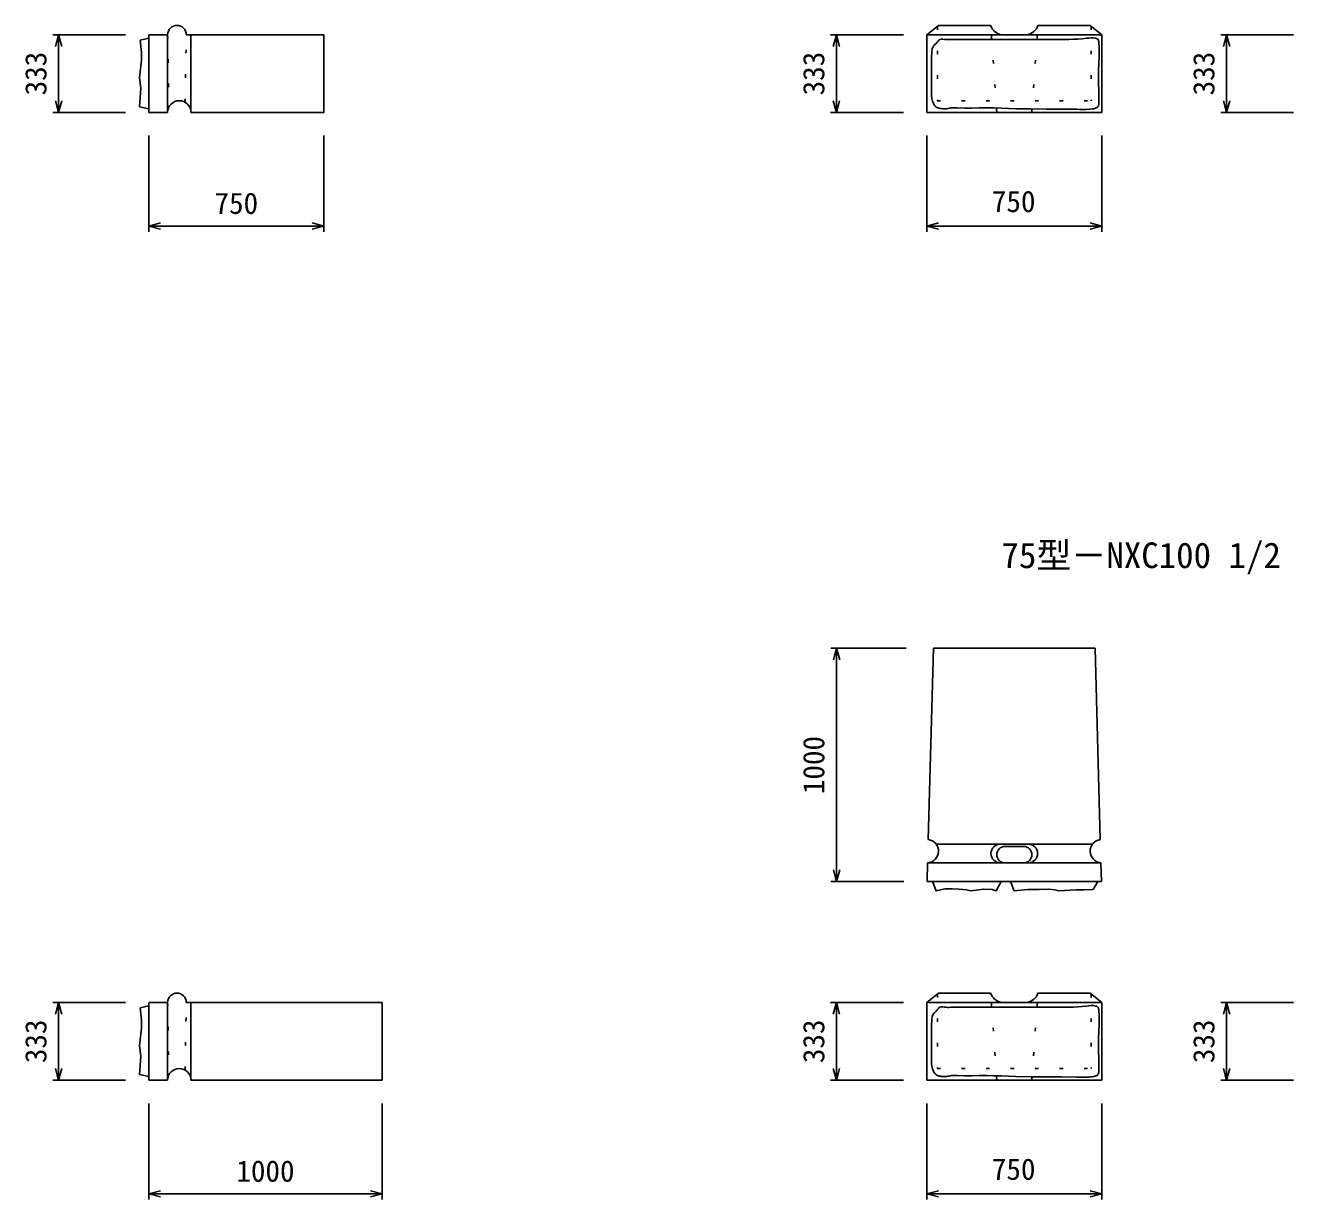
# Model space of a CAD drawing. Units: millimetres, scale not verified. Extents: x -25200 to 25200, y -17820 to 17820.
# Drawn here: x 4373 to 9811, y -2166 to 2870 of the extents above; entities that cross this region are included whole.
import ezdxf
from ezdxf.enums import TextEntityAlignment as Align

# ---------------------------------------------------------------- set-up
doc = ezdxf.new("R2010")
doc.units = ezdxf.units.MM
doc.header["$LTSCALE"] = 60
doc.linetypes.add('DOTTED', pattern=[1.75, 0.25, -1.5])
for name, color, linetype, lineweight in [('0-0_DIM', 7, 'Continuous', 25), ('0-4_OUTLINE', 3, 'Continuous', 25), ('0-5_OUTLINE2', 4, 'Continuous', 25), ('0-6_TXT', 7, 'Continuous', 25)]:
    doc.layers.add(name, color=color, linetype=linetype, lineweight=lineweight)
doc.styles.add('ＭＳ ゴシック', font='')
doc.styles.get('ＭＳ ゴシック').set_extended_font_data('MS Gothic')

msp = doc.modelspace()

# ---------------------------------------------------------------- linework, layer by layer
at = {"layer": '0-0_DIM'}
for p, q in [((4803.27, 2829.99), (4490.68, 2829.99)), ((4515.68, 2496.99), (4515.68, 2829.99)), ((8138.25, 2829.99), (7825.66, 2829.99)), ((7850.66, 2496.99), (7850.66, 2829.99)), ((9810.74, 2829.99), (9498.15, 2829.99)), ((9523.15, 2496.99), (9523.15, 2829.99)), ((4803.27, 2496.99), (4490.68, 2496.99)), ((8138.25, 2496.99), (7825.66, 2496.99)), ((9810.74, 2496.99), (9498.15, 2496.99)), ((4903.27, 2396.99), (4903.27, 1984.4)), ((5653.27, 2396.99), (5653.27, 1984.4)), ((8238.25, 2396.99), (8238.25, 1984.4)), ((8988.25, 2396.99), (8988.25, 1984.4)), ((5653.27, 2009.4), (4903.27, 2009.4)), ((8988.25, 2009.4), (8238.25, 2009.4)), ((8149.17, 198.61), (7826.38, 198.61)), ((7851.38, -801.39), (7851.38, 198.61)), ((8139.4, -801.39), (7826.38, -801.39)), ((4803.27, -1320.01), (4490.68, -1320.01)), ((4515.68, -1653.01), (4515.68, -1320.01)), ((8138.25, -1320.01), (7825.66, -1320.01)), ((7850.66, -1653.01), (7850.66, -1320.01)), ((9810.74, -1320.01), (9498.15, -1320.01)), ((9523.15, -1653.01), (9523.15, -1320.01)), ((4803.27, -1653.01), (4490.68, -1653.01)), ((8138.25, -1653.01), (7825.66, -1653.01)), ((9810.74, -1653.01), (9498.15, -1653.01)), ((4903.27, -1753.01), (4903.27, -2165.6)), ((5903.27, -1753.01), (5903.27, -2165.6)), ((8238.25, -1753.01), (8238.25, -2165.6)), ((8988.25, -1753.01), (8988.25, -2165.6)), ((5903.27, -2140.6), (4903.27, -2140.6)), ((8988.25, -2140.6), (8238.25, -2140.6))]:
    msp.add_line(p, q, dxfattribs=at)
for points in [[(4502.28, 2779.99), (4515.68, 2829.99), (4529.08, 2779.99)], [(7837.27, 2779.99), (7850.66, 2829.99), (7864.06, 2779.99)], [(9509.76, 2779.99), (9523.15, 2829.99), (9536.55, 2779.99)], [(4502.28, 2546.99), (4515.68, 2496.99), (4529.08, 2546.99)], [(7837.27, 2546.99), (7850.66, 2496.99), (7864.06, 2546.99)], [(9509.76, 2546.99), (9523.15, 2496.99), (9536.55, 2546.99)], [(4953.27, 2022.8), (4903.27, 2009.4), (4953.27, 1996)], [(5603.27, 2022.8), (5653.27, 2009.4), (5603.27, 1996)], [(8288.25, 2022.8), (8238.25, 2009.4), (8288.25, 1996)], [(8938.25, 2022.8), (8988.25, 2009.4), (8938.25, 1996)], [(7837.98, 148.61), (7851.38, 198.61), (7864.78, 148.61)], [(7837.98, -751.39), (7851.38, -801.39), (7864.78, -751.39)], [(4502.28, -1370.01), (4515.68, -1320.01), (4529.08, -1370.01)], [(7837.27, -1370.01), (7850.66, -1320.01), (7864.06, -1370.01)], [(9509.76, -1370.01), (9523.15, -1320.01), (9536.55, -1370.01)], [(4502.28, -1603.01), (4515.68, -1653.01), (4529.08, -1603.01)], [(7837.27, -1603.01), (7850.66, -1653.01), (7864.06, -1603.01)], [(9509.76, -1603.01), (9523.15, -1653.01), (9536.55, -1603.01)], [(4953.27, -2127.2), (4903.27, -2140.6), (4953.27, -2154)], [(5853.27, -2127.2), (5903.27, -2140.6), (5853.27, -2154)], [(8288.25, -2127.2), (8238.25, -2140.6), (8288.25, -2154)], [(8938.25, -2127.2), (8988.25, -2140.6), (8938.25, -2154)]]:
    msp.add_lwpolyline(points, dxfattribs=at)
at = {"layer": '0-4_OUTLINE'}
for p, q in [((4903.27, 2829.99), (4903.27, 2496.99)), ((4903.27, 2829.99), (4983.27, 2829.99)), ((5063.27, 2829.99), (5653.27, 2829.99)), ((5653.27, 2829.99), (5653.27, 2496.99)), ((8238.25, 2829.99), (8988.25, 2829.99)), ((8238.25, 2496.99), (8238.25, 2829.99)), ((8988.25, 2829.99), (8988.25, 2496.99)), ((4903.27, 2496.99), (4983.27, 2496.99)), ((5083.27, 2496.99), (5653.27, 2496.99)), ((8988.25, 2496.99), (8238.25, 2496.99)), ((8244.53, -621.79), (8266.87, 198.61)), ((8266.87, 198.61), (8959.64, 198.61)), ((8981.98, -621.79), (8959.64, 198.61)), ((8553.25, -641.39), (8673.25, -641.39)), ((8572.81, -651.15), (8653.7, -651.15)), ((8239.4, -801.39), (8241.68, -721.39)), ((8553.25, -721.39), (8673.25, -721.39)), ((8984.83, -721.39), (8987.11, -801.39)), ((8239.4, -801.39), (8987.11, -801.39)), ((4903.27, -1320.01), (4903.27, -1653.01)), ((4903.27, -1320.01), (4983.27, -1320.01)), ((5063.27, -1320.01), (5903.27, -1320.01)), ((5903.27, -1320.01), (5903.27, -1653.01)), ((8238.25, -1320.01), (8988.25, -1320.01)), ((8238.25, -1653.01), (8238.25, -1320.01)), ((8988.25, -1320.01), (8988.25, -1653.01)), ((4903.27, -1653.01), (4983.27, -1653.01)), ((5083.27, -1653.01), (5903.27, -1653.01)), ((8988.25, -1653.01), (8238.25, -1653.01))]:
    msp.add_line(p, q, dxfattribs=at)
for centre, radius, start, end in [((5023.27, 2829.99), 40, 0, 180), ((5033.27, 2496.99), 50, 0, 180), ((8238.25, -671.39), 50, 273.93581, 82.79104), ((8553.25, -681.39), 40, 90, 270), ((8572.81, -686.27), 35.12, 90, 270), ((8653.7, -686.27), 35.12, 270, 90), ((8673.25, -681.39), 40, 270, 90), ((8988.25, -671.39), 50, 97.20896, 266.06419), ((5023.27, -1320.01), 40, 0, 180), ((5033.27, -1653.01), 50, 0, 180)]:
    msp.add_arc(centre, radius, start, end, dxfattribs=at)
at = {"layer": '0-5_OUTLINE2'}
for p, q in [((4983.27, 2829.99), (4983.27, 2496.99)), ((5083.27, 2829.99), (5083.27, 2496.99)), ((8287.8, 2869.99), (8238.25, 2829.99)), ((8287.8, 2869.99), (8511.75, 2869.99)), ((8938.7, 2869.99), (8714.76, 2869.99)), ((8938.7, 2869.99), (8988.25, 2829.99)), ((4865.65, 2806.34), (4903.27, 2814.99)), ((8278.25, -641.39), (8948.25, -641.39)), ((8241.68, -721.39), (8984.83, -721.39)), ((8287.8, -1280.01), (8238.25, -1320.01)), ((8287.8, -1280.01), (8511.75, -1280.01)), ((8938.7, -1280.01), (8714.76, -1280.01)), ((8938.7, -1280.01), (8988.25, -1320.01)), ((4865.65, -1343.66), (4903.27, -1335.01)), ((4983.27, -1320.01), (4983.27, -1653.01)), ((5083.27, -1320.01), (5083.27, -1653.01))]:
    msp.add_line(p, q, dxfattribs=at)
at = {"layer": '0-5_OUTLINE2', "linetype": 'DOTTED'}
for p, q in [((4983.27, 2829.99), (4988.11, 2518.45)), ((5058.59, 2540.1), (5063.27, 2829.99)), ((8283.25, 2866.32), (8283.25, 2546.99)), ((8538.25, 2496.99), (8511.75, 2869.99)), ((8687.69, 2496.99), (8714.76, 2869.99)), ((8943.25, 2866.32), (8943.25, 2546.99)), ((8282.38, 2546.76), (8944.13, 2546.76)), ((8283.25, -1283.68), (8283.25, -1603.01)), ((8538.25, -1653.01), (8511.75, -1280.01)), ((8687.69, -1653.01), (8714.76, -1280.01)), ((8943.25, -1283.68), (8943.25, -1603.01)), ((4983.27, -1320.01), (4988.11, -1631.55)), ((5058.59, -1609.9), (5063.27, -1320.01)), ((8282.38, -1603.24), (8944.13, -1603.24))]:
    msp.add_line(p, q, dxfattribs=at)
at = {"layer": '0-5_OUTLINE2'}
for points in [[(4865.65, 2806.34), (4871.08, 2754.08), (4871.08, 2720.35), (4863.27, 2644.49), (4868.29, 2600.25), (4863.27, 2521.19), (4903.27, 2511.99)], [(8312.54, 2512.05), (8306.9, 2512.33), (8301.21, 2512.86), (8296.07, 2513.55), (8291.01, 2514.54), (8286.14, 2516.01), (8281.59, 2518.12), (8277.08, 2521.28), (8273.1, 2525.2), (8269.65, 2529.69), (8266.74, 2534.55), (8262.44, 2545.16), (8259.97, 2556.31), (8258.79, 2567.79), (8258.34, 2579.38), (8258.1, 2597.33), (8258.13, 2615.13), (8258.27, 2632.85), (8258.34, 2650.6), (8258.2, 2671.13), (8258, 2691.7), (8257.97, 2712.22), (8258.34, 2732.57), (8258.59, 2739.25), (8258.94, 2745.96), (8259.42, 2752.73), (8260.04, 2759.63), (8260.69, 2765.13), (8261.68, 2770.52), (8263.22, 2775.62), (8265.56, 2780.21), (8268.42, 2783.78), (8271.8, 2787.04), (8275.42, 2790.25), (8278.99, 2793.65), (8282.82, 2797.99), (8286.49, 2802.39), (8290.29, 2806.3), (8294.51, 2809.17), (8300.3, 2810.74)], [(8300.3, 2810.74), (8306.75, 2810.79), (8313.58, 2810.03), (8320.46, 2809.17), (8327.4, 2808.75), (8334.14, 2808.82), (8340.76, 2809.2), (8347.3, 2809.75)], [(8347.3, 2809.75), (8390.8, 2809.72), (8434.29, 2809.7), (8477.78, 2809.7), (8521.28, 2809.75), (8562.44, 2809.83), (8603.6, 2809.9), (8644.77, 2809.89), (8685.94, 2809.75), (8726.39, 2809.46), (8766.83, 2809.22), (8807.26, 2809.23), (8847.66, 2809.75), (8866.3, 2810.24), (8884.93, 2811.07), (8903.55, 2812.39), (8922.15, 2814.4), (8932.22, 2815.71), (8942.29, 2816.6), (8952.4, 2816.39), (8962.54, 2814.4), (8965.4, 2813.41), (8968.11, 2812.17), (8970.51, 2810.61), (8972.45, 2808.68), (8973.93, 2806.09), (8974.84, 2803.12), (8975.37, 2799.9), (8975.69, 2796.57), (8976.89, 2774.09), (8976.98, 2752.45), (8976.43, 2731.28), (8975.69, 2710.18), (8974.81, 2668.79), (8974.67, 2626.82), (8975.04, 2584.81), (8975.69, 2543.3), (8975.73, 2541.28), (8975.75, 2539.26), (8975.74, 2537.21)], [(8975.74, 2537.21), (8975.69, 2535.12), (8975.44, 2531.21), (8974.84, 2527.34), (8973.69, 2523.75), (8971.82, 2520.66), (8969.74, 2518.68), (8967.23, 2517.08), (8964.44, 2515.78), (8961.51, 2514.71), (8954.51, 2512.74), (8947.53, 2511.44), (8940.55, 2510.62), (8933.56, 2510.14), (8920.56, 2509.69), (8907.49, 2509.65), (8894.37, 2509.85), (8881.22, 2510.14), (8815.83, 2510.95), (8750.61, 2511.08), (8685.48, 2511.34), (8620.34, 2512.57), (8588.68, 2513.69), (8557.01, 2514.91), (8525.35, 2515.89), (8493.71, 2516.33), (8462.67, 2516.05), (8431.62, 2515.54), (8400.53, 2515.43), (8369.35, 2516.33), (8363.03, 2516.66), (8356.72, 2516.88), (8350.43, 2516.83), (8344.19, 2516.33), (8339.06, 2515.5), (8333.95, 2514.46), (8328.84, 2513.41), (8323.72, 2512.58), (8318.15, 2512.11), (8312.54, 2512.05)], [(8262.21, -801.39), (8278.12, -841.39), (8315.74, -833.49), (8346.15, -832.61), (8376.11, -833.93), (8407.84, -836.57), (8426.47, -841.39), (8481.87, -833.93), (8518.01, -835.69), (8535.95, -841.39), (8556.75, -801.39)], [(8597.42, -801.39), (8613.25, -841.39), (8671.71, -835.8), (8720.4, -834.98), (8761.74, -834.71), (8786.49, -837.16), (8804.46, -841.39), (8877.66, -836.88), (8912.66, -837.31), (8950.64, -836.05), (8970.98, -801.39)], [(4865.65, -1343.66), (4871.08, -1395.92), (4871.08, -1429.65), (4863.27, -1505.51), (4868.29, -1549.75), (4863.27, -1628.81), (4903.27, -1638.01)], [(8312.54, -1637.95), (8306.9, -1637.67), (8301.21, -1637.14), (8296.07, -1636.45), (8291.01, -1635.46), (8286.14, -1633.99), (8281.59, -1631.88), (8277.08, -1628.72), (8273.1, -1624.8), (8269.65, -1620.31), (8266.74, -1615.45), (8262.44, -1604.84), (8259.97, -1593.69), (8258.79, -1582.21), (8258.34, -1570.62), (8258.1, -1552.67), (8258.13, -1534.87), (8258.27, -1517.15), (8258.34, -1499.4), (8258.2, -1478.87), (8258, -1458.3), (8257.97, -1437.78), (8258.34, -1417.43), (8258.59, -1410.75), (8258.94, -1404.04), (8259.42, -1397.27), (8260.04, -1390.37), (8260.69, -1384.87), (8261.68, -1379.48), (8263.22, -1374.38), (8265.56, -1369.79), (8268.42, -1366.22), (8271.8, -1362.96), (8275.42, -1359.75), (8278.99, -1356.35), (8282.82, -1352.01), (8286.49, -1347.61), (8290.29, -1343.7), (8294.51, -1340.83), (8300.3, -1339.26)], [(8300.3, -1339.26), (8306.75, -1339.21), (8313.58, -1339.97), (8320.46, -1340.83), (8327.4, -1341.25), (8334.14, -1341.18), (8340.76, -1340.8), (8347.3, -1340.25)], [(8347.3, -1340.25), (8390.8, -1340.28), (8434.29, -1340.3), (8477.78, -1340.3), (8521.28, -1340.25), (8562.44, -1340.17), (8603.6, -1340.1), (8644.77, -1340.11), (8685.94, -1340.25), (8726.39, -1340.54), (8766.83, -1340.78), (8807.26, -1340.77), (8847.66, -1340.25), (8866.3, -1339.76), (8884.93, -1338.93), (8903.55, -1337.61), (8922.15, -1335.6), (8932.22, -1334.29), (8942.29, -1333.4), (8952.4, -1333.61), (8962.54, -1335.6), (8965.4, -1336.59), (8968.11, -1337.83), (8970.51, -1339.39), (8972.45, -1341.32), (8973.93, -1343.91), (8974.84, -1346.88), (8975.37, -1350.1), (8975.69, -1353.43), (8976.89, -1375.91), (8976.98, -1397.55), (8976.43, -1418.72), (8975.69, -1439.82), (8974.81, -1481.21), (8974.67, -1523.18), (8975.04, -1565.19), (8975.69, -1606.7), (8975.73, -1608.72), (8975.75, -1610.74), (8975.74, -1612.79)], [(8975.74, -1612.79), (8975.69, -1614.88), (8975.44, -1618.79), (8974.84, -1622.66), (8973.69, -1626.25), (8971.82, -1629.34), (8969.74, -1631.32), (8967.23, -1632.92), (8964.44, -1634.22), (8961.51, -1635.29), (8954.51, -1637.26), (8947.53, -1638.56), (8940.55, -1639.38), (8933.56, -1639.86), (8920.56, -1640.31), (8907.49, -1640.35), (8894.37, -1640.15), (8881.22, -1639.86), (8815.83, -1639.05), (8750.61, -1638.92), (8685.48, -1638.66), (8620.34, -1637.43), (8588.68, -1636.31), (8557.01, -1635.09), (8525.35, -1634.11), (8493.71, -1633.67), (8462.67, -1633.95), (8431.62, -1634.46), (8400.53, -1634.57), (8369.35, -1633.67), (8363.03, -1633.34), (8356.72, -1633.12), (8350.43, -1633.17), (8344.19, -1633.67), (8339.06, -1634.5), (8333.95, -1635.54), (8328.84, -1636.59), (8323.72, -1637.42), (8318.15, -1637.89), (8312.54, -1637.95)]]:
    msp.add_lwpolyline(points, dxfattribs=at)
for centre, start, end in [((8568.89, 2888.96), 198.36646, 258.36646), ((8657.61, 2888.96), 281.63354, 341.63354), ((8568.89, -1261.04), 198.36646, 258.36646), ((8657.61, -1261.04), 281.63354, 341.63354)]:
    msp.add_arc(centre, 60.21, start, end, dxfattribs=at)

# ---------------------------------------------------------------- texts
at = {"layer": '0-0_DIM', "style": 'ＭＳ ゴシック'}
for s, p in [('333', (4491.32, 2569.74)), ('333', (7826.3, 2569.74)), ('333', (9498.79, 2569.74)), ('1000', (7826.3, -426.71)), ('333', (4491.32, -1580.26)), ('333', (7826.3, -1580.26)), ('333', (9498.79, -1580.26))]:
    msp.add_text(s, height=91.64, rotation=90, dxfattribs=at).set_placement(p, align=Align.BOTTOM_LEFT)
for s, p in [('750', (5184.2, 2033.77)), ('750', (8516.97, 2041.7)), ('1000', (5277.95, -2116.23)), ('750', (8516.97, -2108.3))]:
    msp.add_text(s, height=91.64, dxfattribs=at).set_placement(p, align=Align.BOTTOM_LEFT)
at = {"layer": '0-6_TXT', "style": 'ＭＳ ゴシック'}
msp.add_text('75型－NXC100 1/2', height=110, dxfattribs=at).set_placement((8558.1, 509.6), align=Align.BOTTOM_LEFT)

doc.saveas('drawing.dxf')
